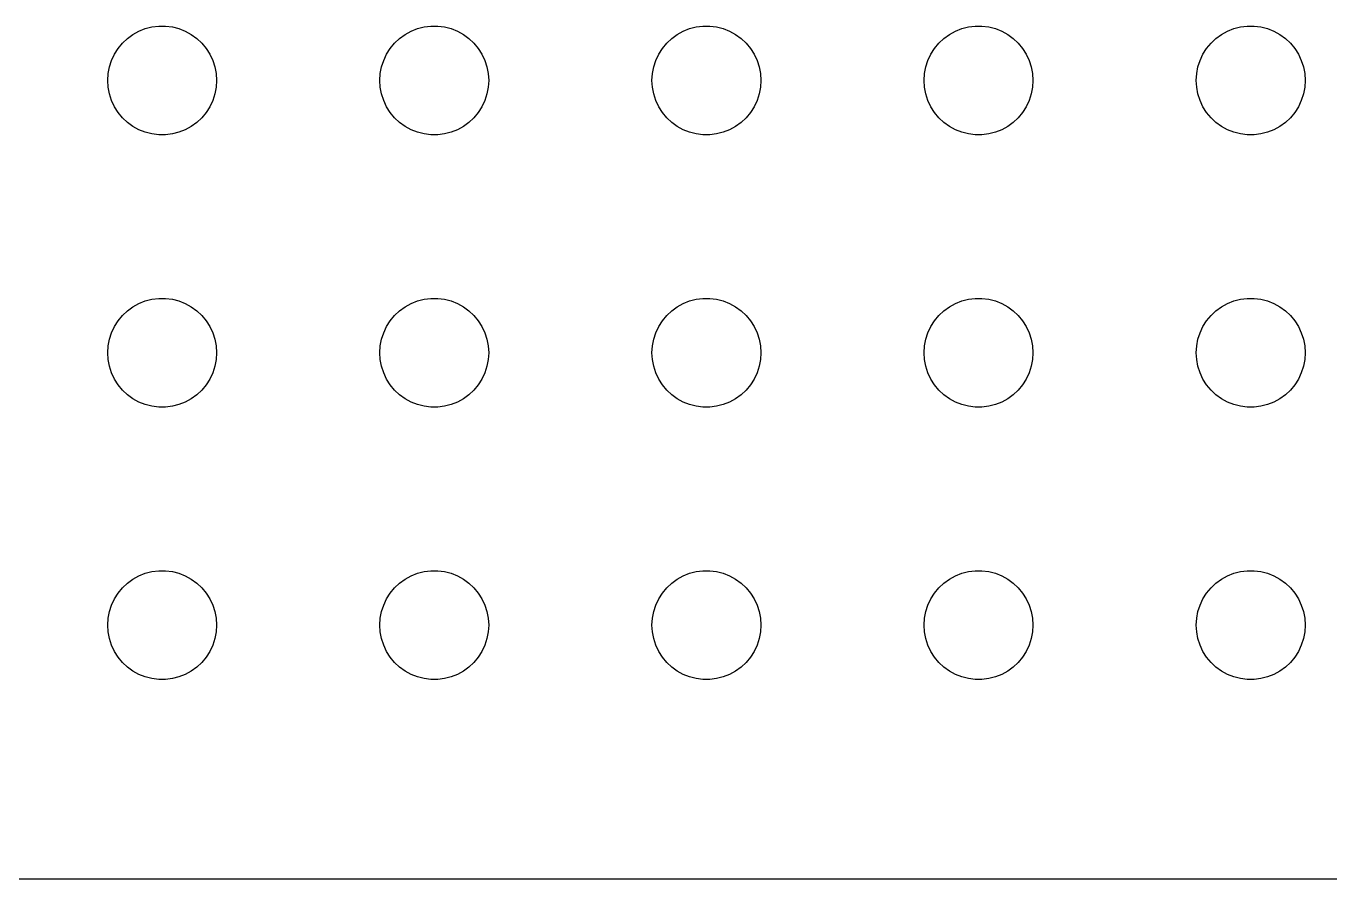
# Model space of a CAD drawing. Header units: metres. Extents: x -134 to 134, y 176 to 394.
# Drawn here: x -3.75 to 32.18, y 290.01 to 313.5 of the extents above; entities that cross this region are included whole.
import ezdxf

# ---------------------------------------------------------------- set-up
doc = ezdxf.new("R2010")
doc.units = ezdxf.units.M

msp = doc.modelspace()

# ---------------------------------------------------------------- linework, layer by layer
for p, q in [((-0.80373, 313.266), (-0.63866, 313.357)), ((-0.63866, 313.357), (-0.46352, 313.427)), ((-0.46352, 313.427), (-0.28107, 313.473)), ((-0.28107, 313.473), (-0.09418, 313.497)), ((-0.09418, 313.497), (0.09418, 313.497)), ((0.09418, 313.497), (0.28107, 313.473)), ((0.28107, 313.473), (0.46352, 313.427)), ((0.46352, 313.427), (0.63866, 313.357)), ((0.63866, 313.357), (0.80373, 313.266)), ((6.69626, 313.266), (6.86133, 313.357)), ((6.86133, 313.357), (7.03647, 313.427)), ((7.03647, 313.427), (7.21892, 313.473)), ((7.21892, 313.473), (7.40581, 313.497)), ((7.40581, 313.497), (7.59418, 313.497)), ((7.59418, 313.497), (7.78107, 313.473)), ((7.78107, 313.473), (7.96352, 313.427)), ((7.96352, 313.427), (8.13866, 313.357)), ((8.13866, 313.357), (8.30373, 313.266)), ((14.1963, 313.266), (14.3613, 313.357)), ((14.3613, 313.357), (14.5365, 313.427)), ((14.5365, 313.427), (14.7189, 313.473)), ((14.7189, 313.473), (14.9058, 313.497)), ((14.9058, 313.497), (15.0942, 313.497)), ((15.0942, 313.497), (15.2811, 313.473)), ((15.2811, 313.473), (15.4635, 313.427)), ((15.4635, 313.427), (15.6387, 313.357)), ((15.6387, 313.357), (15.8037, 313.266)), ((21.6963, 313.266), (21.8613, 313.357)), ((21.8613, 313.357), (22.0365, 313.427)), ((22.0365, 313.427), (22.2189, 313.473)), ((22.2189, 313.473), (22.4058, 313.497)), ((22.4058, 313.497), (22.5942, 313.497)), ((22.5942, 313.497), (22.7811, 313.473)), ((22.7811, 313.473), (22.9635, 313.427)), ((22.9635, 313.427), (23.1387, 313.357)), ((23.1387, 313.357), (23.3037, 313.266)), ((29.1963, 313.266), (29.3613, 313.357)), ((29.3613, 313.357), (29.5365, 313.427)), ((29.5365, 313.427), (29.7189, 313.473)), ((29.7189, 313.473), (29.9058, 313.497)), ((29.9058, 313.497), (30.0942, 313.497)), ((30.0942, 313.497), (30.2811, 313.473)), ((30.2811, 313.473), (30.4635, 313.427)), ((30.4635, 313.427), (30.6387, 313.357)), ((30.6387, 313.357), (30.8037, 313.266)), ((-1.21352, 312.882), (-1.09344, 313.027)), ((-1.09344, 313.027), (-0.95613, 313.156)), ((-0.95613, 313.156), (-0.80373, 313.266)), ((0.80373, 313.266), (0.95613, 313.156)), ((0.95613, 313.156), (1.09344, 313.027)), ((1.09344, 313.027), (1.21352, 312.882)), ((6.28647, 312.882), (6.40654, 313.027)), ((6.40654, 313.027), (6.54385, 313.156)), ((6.54385, 313.156), (6.69626, 313.266)), ((8.30373, 313.266), (8.45613, 313.156)), ((8.45613, 313.156), (8.59344, 313.027)), ((8.59344, 313.027), (8.71352, 312.882)), ((13.7865, 312.882), (13.9065, 313.027)), ((13.9065, 313.027), (14.0439, 313.156)), ((14.0439, 313.156), (14.1963, 313.266)), ((15.8037, 313.266), (15.9561, 313.156)), ((15.9561, 313.156), (16.0934, 313.027)), ((16.0934, 313.027), (16.2135, 312.882)), ((21.2865, 312.882), (21.4065, 313.027)), ((21.4065, 313.027), (21.5439, 313.156)), ((21.5439, 313.156), (21.6963, 313.266)), ((23.3037, 313.266), (23.4561, 313.156)), ((23.4561, 313.156), (23.5934, 313.027)), ((23.5934, 313.027), (23.7135, 312.882)), ((28.7865, 312.882), (28.9065, 313.027)), ((28.9065, 313.027), (29.0439, 313.156)), ((29.0439, 313.156), (29.1963, 313.266)), ((30.8037, 313.266), (30.9561, 313.156)), ((30.9561, 313.156), (31.0934, 313.027)), ((31.0934, 313.027), (31.2135, 312.882)), ((-1.39465, 312.552), (-1.31445, 312.723)), ((-1.31445, 312.723), (-1.21352, 312.882)), ((1.21352, 312.882), (1.31445, 312.723)), ((1.31445, 312.723), (1.39465, 312.552)), ((6.10533, 312.552), (6.18553, 312.723)), ((6.18553, 312.723), (6.28647, 312.882)), ((8.71352, 312.882), (8.81445, 312.723)), ((8.81445, 312.723), (8.89465, 312.552)), ((13.6053, 312.552), (13.6855, 312.723)), ((13.6855, 312.723), (13.7865, 312.882)), ((16.2135, 312.882), (16.3145, 312.723)), ((16.3145, 312.723), (16.3947, 312.552)), ((21.1053, 312.552), (21.1855, 312.723)), ((21.1855, 312.723), (21.2865, 312.882)), ((23.7135, 312.882), (23.8145, 312.723)), ((23.8145, 312.723), (23.8947, 312.552)), ((28.6053, 312.552), (28.6855, 312.723)), ((28.6855, 312.723), (28.7865, 312.882)), ((31.2135, 312.882), (31.3145, 312.723)), ((31.3145, 312.723), (31.3947, 312.552)), ((-1.48816, 312.188), (-1.45287, 312.373)), ((-1.45287, 312.373), (-1.39465, 312.552)), ((1.39465, 312.552), (1.45287, 312.373)), ((1.45287, 312.373), (1.48816, 312.188)), ((6.01183, 312.188), (6.04712, 312.373)), ((6.04712, 312.373), (6.10533, 312.552)), ((8.89465, 312.552), (8.95287, 312.373)), ((8.95287, 312.373), (8.98816, 312.188)), ((13.5118, 312.188), (13.5471, 312.373)), ((13.5471, 312.373), (13.6053, 312.552)), ((16.3947, 312.552), (16.4529, 312.373)), ((16.4529, 312.373), (16.4882, 312.188)), ((21.0118, 312.188), (21.0471, 312.373)), ((21.0471, 312.373), (21.1053, 312.552)), ((23.8947, 312.552), (23.9529, 312.373)), ((23.9529, 312.373), (23.9882, 312.188)), ((28.5118, 312.188), (28.5471, 312.373)), ((28.5471, 312.373), (28.6053, 312.552)), ((31.3947, 312.552), (31.4529, 312.373)), ((31.4529, 312.373), (31.4882, 312.188)), ((-1.5, 312), (-1.48816, 312.188)), ((-1.48816, 311.812), (-1.5, 312)), ((1.48816, 312.188), (1.5, 312)), ((1.5, 312), (1.48816, 311.812)), ((6, 312), (6.01183, 312.188)), ((6.01183, 311.812), (6, 312)), ((8.98816, 312.188), (9, 312)), ((9, 312), (8.98816, 311.812)), ((13.5, 312), (13.5118, 312.188)), ((13.5118, 311.812), (13.5, 312)), ((16.4882, 312.188), (16.5, 312)), ((16.5, 312), (16.4882, 311.812)), ((21, 312), (21.0118, 312.188)), ((21.0118, 311.812), (21, 312)), ((23.9882, 312.188), (24, 312)), ((24, 312), (23.9882, 311.812)), ((28.5, 312), (28.5118, 312.188)), ((28.5118, 311.812), (28.5, 312)), ((31.4882, 312.188), (31.5, 312)), ((31.5, 312), (31.4882, 311.812)), ((-1.45287, 311.627), (-1.48816, 311.812)), ((-1.39465, 311.448), (-1.45287, 311.627)), ((1.45287, 311.627), (1.39465, 311.448)), ((1.48816, 311.812), (1.45287, 311.627)), ((6.04712, 311.627), (6.01183, 311.812)), ((6.10533, 311.448), (6.04712, 311.627)), ((8.95287, 311.627), (8.89465, 311.448)), ((8.98816, 311.812), (8.95287, 311.627)), ((13.5471, 311.627), (13.5118, 311.812)), ((13.6053, 311.448), (13.5471, 311.627)), ((16.4529, 311.627), (16.3947, 311.448)), ((16.4882, 311.812), (16.4529, 311.627)), ((21.0471, 311.627), (21.0118, 311.812)), ((21.1053, 311.448), (21.0471, 311.627)), ((23.9529, 311.627), (23.8947, 311.448)), ((23.9882, 311.812), (23.9529, 311.627)), ((28.5471, 311.627), (28.5118, 311.812)), ((28.6053, 311.448), (28.5471, 311.627)), ((31.4529, 311.627), (31.3947, 311.448)), ((31.4882, 311.812), (31.4529, 311.627)), ((-1.31445, 311.277), (-1.39465, 311.448)), ((-1.21352, 311.118), (-1.31445, 311.277)), ((1.31445, 311.277), (1.21352, 311.118)), ((1.39465, 311.448), (1.31445, 311.277)), ((6.18553, 311.277), (6.10533, 311.448)), ((6.28647, 311.118), (6.18553, 311.277)), ((8.81445, 311.277), (8.71352, 311.118)), ((8.89465, 311.448), (8.81445, 311.277)), ((13.6855, 311.277), (13.6053, 311.448)), ((13.7865, 311.118), (13.6855, 311.277)), ((16.3145, 311.277), (16.2135, 311.118)), ((16.3947, 311.448), (16.3145, 311.277)), ((21.1855, 311.277), (21.1053, 311.448)), ((21.2865, 311.118), (21.1855, 311.277)), ((23.8145, 311.277), (23.7135, 311.118)), ((23.8947, 311.448), (23.8145, 311.277)), ((28.6855, 311.277), (28.6053, 311.448)), ((28.7865, 311.118), (28.6855, 311.277)), ((31.3145, 311.277), (31.2135, 311.118)), ((31.3947, 311.448), (31.3145, 311.277)), ((-1.09344, 310.973), (-1.21352, 311.118)), ((-0.95613, 310.844), (-1.09344, 310.973)), ((-0.80373, 310.734), (-0.95613, 310.844)), ((0.95613, 310.844), (0.80373, 310.734)), ((1.09344, 310.973), (0.95613, 310.844)), ((1.21352, 311.118), (1.09344, 310.973)), ((6.40654, 310.973), (6.28647, 311.118)), ((6.54385, 310.844), (6.40654, 310.973)), ((6.69626, 310.734), (6.54385, 310.844)), ((8.45613, 310.844), (8.30373, 310.734)), ((8.59344, 310.973), (8.45613, 310.844)), ((8.71352, 311.118), (8.59344, 310.973)), ((13.9065, 310.973), (13.7865, 311.118)), ((14.0439, 310.844), (13.9065, 310.973)), ((14.1963, 310.734), (14.0439, 310.844)), ((15.9561, 310.844), (15.8037, 310.734)), ((16.0934, 310.973), (15.9561, 310.844)), ((16.2135, 311.118), (16.0934, 310.973)), ((21.4065, 310.973), (21.2865, 311.118)), ((21.5439, 310.844), (21.4065, 310.973)), ((21.6963, 310.734), (21.5439, 310.844)), ((23.4561, 310.844), (23.3037, 310.734)), ((23.5934, 310.973), (23.4561, 310.844)), ((23.7135, 311.118), (23.5934, 310.973)), ((28.9065, 310.973), (28.7865, 311.118)), ((29.0439, 310.844), (28.9065, 310.973)), ((29.1963, 310.734), (29.0439, 310.844)), ((30.9561, 310.844), (30.8037, 310.734)), ((31.0934, 310.973), (30.9561, 310.844)), ((31.2135, 311.118), (31.0934, 310.973)), ((-0.63866, 310.643), (-0.80373, 310.734)), ((-0.46352, 310.573), (-0.63866, 310.643)), ((-0.28107, 310.527), (-0.46352, 310.573)), ((-0.09418, 310.503), (-0.28107, 310.527)), ((0.09418, 310.503), (-0.09418, 310.503)), ((0.28107, 310.527), (0.09418, 310.503)), ((0.46352, 310.573), (0.28107, 310.527)), ((0.63866, 310.643), (0.46352, 310.573)), ((0.80373, 310.734), (0.63866, 310.643)), ((6.86133, 310.643), (6.69626, 310.734)), ((7.03647, 310.573), (6.86133, 310.643)), ((7.21892, 310.527), (7.03647, 310.573)), ((7.40581, 310.503), (7.21892, 310.527)), ((7.59418, 310.503), (7.40581, 310.503)), ((7.78107, 310.527), (7.59418, 310.503)), ((7.96352, 310.573), (7.78107, 310.527)), ((8.13866, 310.643), (7.96352, 310.573)), ((8.30373, 310.734), (8.13866, 310.643)), ((14.3613, 310.643), (14.1963, 310.734)), ((14.5365, 310.573), (14.3613, 310.643)), ((14.7189, 310.527), (14.5365, 310.573)), ((14.9058, 310.503), (14.7189, 310.527)), ((15.0942, 310.503), (14.9058, 310.503)), ((15.2811, 310.527), (15.0942, 310.503)), ((15.4635, 310.573), (15.2811, 310.527)), ((15.6387, 310.643), (15.4635, 310.573)), ((15.8037, 310.734), (15.6387, 310.643)), ((21.8613, 310.643), (21.6963, 310.734)), ((22.0365, 310.573), (21.8613, 310.643)), ((22.2189, 310.527), (22.0365, 310.573)), ((22.4058, 310.503), (22.2189, 310.527)), ((22.5942, 310.503), (22.4058, 310.503)), ((22.7811, 310.527), (22.5942, 310.503)), ((22.9635, 310.573), (22.7811, 310.527)), ((23.1387, 310.643), (22.9635, 310.573)), ((23.3037, 310.734), (23.1387, 310.643)), ((29.3613, 310.643), (29.1963, 310.734)), ((29.5365, 310.573), (29.3613, 310.643)), ((29.7189, 310.527), (29.5365, 310.573)), ((29.9058, 310.503), (29.7189, 310.527)), ((30.0942, 310.503), (29.9058, 310.503)), ((30.2811, 310.527), (30.0942, 310.503)), ((30.4635, 310.573), (30.2811, 310.527)), ((30.6387, 310.643), (30.4635, 310.573)), ((30.8037, 310.734), (30.6387, 310.643)), ((-0.80373, 305.766), (-0.63866, 305.857)), ((-0.63866, 305.857), (-0.46352, 305.927)), ((-0.46352, 305.927), (-0.28107, 305.973)), ((-0.28107, 305.973), (-0.09418, 305.997)), ((-0.09418, 305.997), (0.09418, 305.997)), ((0.09418, 305.997), (0.28107, 305.973)), ((0.28107, 305.973), (0.46352, 305.927)), ((0.46352, 305.927), (0.63866, 305.857)), ((0.63866, 305.857), (0.80373, 305.766)), ((6.69626, 305.766), (6.86133, 305.857)), ((6.86133, 305.857), (7.03647, 305.927)), ((7.03647, 305.927), (7.21892, 305.973)), ((7.21892, 305.973), (7.40581, 305.997)), ((7.40581, 305.997), (7.59418, 305.997)), ((7.59418, 305.997), (7.78107, 305.973)), ((7.78107, 305.973), (7.96352, 305.927)), ((7.96352, 305.927), (8.13866, 305.857)), ((8.13866, 305.857), (8.30373, 305.766)), ((14.1963, 305.766), (14.3613, 305.857)), ((14.3613, 305.857), (14.5365, 305.927)), ((14.5365, 305.927), (14.7189, 305.973)), ((14.7189, 305.973), (14.9058, 305.997)), ((14.9058, 305.997), (15.0942, 305.997)), ((15.0942, 305.997), (15.2811, 305.973)), ((15.2811, 305.973), (15.4635, 305.927)), ((15.4635, 305.927), (15.6387, 305.857)), ((15.6387, 305.857), (15.8037, 305.766)), ((21.6963, 305.766), (21.8613, 305.857)), ((21.8613, 305.857), (22.0365, 305.927)), ((22.0365, 305.927), (22.2189, 305.973)), ((22.2189, 305.973), (22.4058, 305.997)), ((22.4058, 305.997), (22.5942, 305.997)), ((22.5942, 305.997), (22.7811, 305.973)), ((22.7811, 305.973), (22.9635, 305.927)), ((22.9635, 305.927), (23.1387, 305.857)), ((23.1387, 305.857), (23.3037, 305.766)), ((29.1963, 305.766), (29.3613, 305.857)), ((29.3613, 305.857), (29.5365, 305.927)), ((29.5365, 305.927), (29.7189, 305.973)), ((29.7189, 305.973), (29.9058, 305.997)), ((29.9058, 305.997), (30.0942, 305.997)), ((30.0942, 305.997), (30.2811, 305.973)), ((30.2811, 305.973), (30.4635, 305.927)), ((30.4635, 305.927), (30.6387, 305.857)), ((30.6387, 305.857), (30.8037, 305.766)), ((-1.21352, 305.382), (-1.09344, 305.527)), ((-1.09344, 305.527), (-0.95613, 305.656)), ((-0.95613, 305.656), (-0.80373, 305.766)), ((0.80373, 305.766), (0.95613, 305.656)), ((0.95613, 305.656), (1.09344, 305.527)), ((1.09344, 305.527), (1.21352, 305.382)), ((6.28647, 305.382), (6.40654, 305.527)), ((6.40654, 305.527), (6.54385, 305.656)), ((6.54385, 305.656), (6.69626, 305.766)), ((8.30373, 305.766), (8.45613, 305.656)), ((8.45613, 305.656), (8.59344, 305.527)), ((8.59344, 305.527), (8.71352, 305.382)), ((13.7865, 305.382), (13.9065, 305.527)), ((13.9065, 305.527), (14.0439, 305.656)), ((14.0439, 305.656), (14.1963, 305.766)), ((15.8037, 305.766), (15.9561, 305.656)), ((15.9561, 305.656), (16.0934, 305.527)), ((16.0934, 305.527), (16.2135, 305.382)), ((21.2865, 305.382), (21.4065, 305.527)), ((21.4065, 305.527), (21.5439, 305.656)), ((21.5439, 305.656), (21.6963, 305.766)), ((23.3037, 305.766), (23.4561, 305.656)), ((23.4561, 305.656), (23.5934, 305.527)), ((23.5934, 305.527), (23.7135, 305.382)), ((28.7865, 305.382), (28.9065, 305.527)), ((28.9065, 305.527), (29.0439, 305.656)), ((29.0439, 305.656), (29.1963, 305.766)), ((30.8037, 305.766), (30.9561, 305.656)), ((30.9561, 305.656), (31.0934, 305.527)), ((31.0934, 305.527), (31.2135, 305.382)), ((-1.39465, 305.052), (-1.31445, 305.223)), ((-1.31445, 305.223), (-1.21352, 305.382)), ((1.21352, 305.382), (1.31445, 305.223)), ((1.31445, 305.223), (1.39465, 305.052)), ((6.10533, 305.052), (6.18553, 305.223)), ((6.18553, 305.223), (6.28647, 305.382)), ((8.71352, 305.382), (8.81445, 305.223)), ((8.81445, 305.223), (8.89465, 305.052)), ((13.6053, 305.052), (13.6855, 305.223)), ((13.6855, 305.223), (13.7865, 305.382)), ((16.2135, 305.382), (16.3145, 305.223)), ((16.3145, 305.223), (16.3947, 305.052)), ((21.1053, 305.052), (21.1855, 305.223)), ((21.1855, 305.223), (21.2865, 305.382)), ((23.7135, 305.382), (23.8145, 305.223)), ((23.8145, 305.223), (23.8947, 305.052)), ((28.6053, 305.052), (28.6855, 305.223)), ((28.6855, 305.223), (28.7865, 305.382)), ((31.2135, 305.382), (31.3145, 305.223)), ((31.3145, 305.223), (31.3947, 305.052)), ((-1.48816, 304.688), (-1.45287, 304.873)), ((-1.45287, 304.873), (-1.39465, 305.052)), ((1.39465, 305.052), (1.45287, 304.873)), ((1.45287, 304.873), (1.48816, 304.688)), ((6.01183, 304.688), (6.04712, 304.873)), ((6.04712, 304.873), (6.10533, 305.052)), ((8.89465, 305.052), (8.95287, 304.873)), ((8.95287, 304.873), (8.98816, 304.688)), ((13.5118, 304.688), (13.5471, 304.873)), ((13.5471, 304.873), (13.6053, 305.052)), ((16.3947, 305.052), (16.4529, 304.873)), ((16.4529, 304.873), (16.4882, 304.688)), ((21.0118, 304.688), (21.0471, 304.873)), ((21.0471, 304.873), (21.1053, 305.052)), ((23.8947, 305.052), (23.9529, 304.873)), ((23.9529, 304.873), (23.9882, 304.688)), ((28.5118, 304.688), (28.5471, 304.873)), ((28.5471, 304.873), (28.6053, 305.052)), ((31.3947, 305.052), (31.4529, 304.873)), ((31.4529, 304.873), (31.4882, 304.688)), ((-1.5, 304.5), (-1.48816, 304.688)), ((-1.48816, 304.312), (-1.5, 304.5)), ((1.48816, 304.688), (1.5, 304.5)), ((1.5, 304.5), (1.48816, 304.312)), ((6, 304.5), (6.01183, 304.688)), ((6.01183, 304.312), (6, 304.5)), ((8.98816, 304.688), (9, 304.5)), ((9, 304.5), (8.98816, 304.312)), ((13.5, 304.5), (13.5118, 304.688)), ((13.5118, 304.312), (13.5, 304.5)), ((16.4882, 304.688), (16.5, 304.5)), ((16.5, 304.5), (16.4882, 304.312)), ((21, 304.5), (21.0118, 304.688)), ((21.0118, 304.312), (21, 304.5)), ((23.9882, 304.688), (24, 304.5)), ((24, 304.5), (23.9882, 304.312)), ((28.5, 304.5), (28.5118, 304.688)), ((28.5118, 304.312), (28.5, 304.5)), ((31.4882, 304.688), (31.5, 304.5)), ((31.5, 304.5), (31.4882, 304.312)), ((-1.45287, 304.127), (-1.48816, 304.312)), ((-1.39465, 303.948), (-1.45287, 304.127)), ((1.45287, 304.127), (1.39465, 303.948)), ((1.48816, 304.312), (1.45287, 304.127)), ((6.04712, 304.127), (6.01183, 304.312)), ((6.10533, 303.948), (6.04712, 304.127)), ((8.95287, 304.127), (8.89465, 303.948)), ((8.98816, 304.312), (8.95287, 304.127)), ((13.5471, 304.127), (13.5118, 304.312)), ((13.6053, 303.948), (13.5471, 304.127)), ((16.4529, 304.127), (16.3947, 303.948)), ((16.4882, 304.312), (16.4529, 304.127)), ((21.0471, 304.127), (21.0118, 304.312)), ((21.1053, 303.948), (21.0471, 304.127)), ((23.9529, 304.127), (23.8947, 303.948)), ((23.9882, 304.312), (23.9529, 304.127)), ((28.5471, 304.127), (28.5118, 304.312)), ((28.6053, 303.948), (28.5471, 304.127)), ((31.4529, 304.127), (31.3947, 303.948)), ((31.4882, 304.312), (31.4529, 304.127)), ((-1.31445, 303.777), (-1.39465, 303.948)), ((-1.21352, 303.618), (-1.31445, 303.777)), ((1.31445, 303.777), (1.21352, 303.618)), ((1.39465, 303.948), (1.31445, 303.777)), ((6.18553, 303.777), (6.10533, 303.948)), ((6.28647, 303.618), (6.18553, 303.777)), ((8.81445, 303.777), (8.71352, 303.618)), ((8.89465, 303.948), (8.81445, 303.777)), ((13.6855, 303.777), (13.6053, 303.948)), ((13.7865, 303.618), (13.6855, 303.777)), ((16.3145, 303.777), (16.2135, 303.618)), ((16.3947, 303.948), (16.3145, 303.777)), ((21.1855, 303.777), (21.1053, 303.948)), ((21.2865, 303.618), (21.1855, 303.777)), ((23.8145, 303.777), (23.7135, 303.618)), ((23.8947, 303.948), (23.8145, 303.777)), ((28.6855, 303.777), (28.6053, 303.948)), ((28.7865, 303.618), (28.6855, 303.777)), ((31.3145, 303.777), (31.2135, 303.618)), ((31.3947, 303.948), (31.3145, 303.777)), ((-1.09344, 303.473), (-1.21352, 303.618)), ((-0.95613, 303.344), (-1.09344, 303.473)), ((-0.80373, 303.234), (-0.95613, 303.344)), ((0.95613, 303.344), (0.80373, 303.234)), ((1.09344, 303.473), (0.95613, 303.344)), ((1.21352, 303.618), (1.09344, 303.473)), ((6.40654, 303.473), (6.28647, 303.618)), ((6.54385, 303.344), (6.40654, 303.473)), ((6.69626, 303.234), (6.54385, 303.344)), ((8.45613, 303.344), (8.30373, 303.234)), ((8.59344, 303.473), (8.45613, 303.344)), ((8.71352, 303.618), (8.59344, 303.473)), ((13.9065, 303.473), (13.7865, 303.618)), ((14.0439, 303.344), (13.9065, 303.473)), ((14.1963, 303.234), (14.0439, 303.344)), ((15.9561, 303.344), (15.8037, 303.234)), ((16.0934, 303.473), (15.9561, 303.344)), ((16.2135, 303.618), (16.0934, 303.473)), ((21.4065, 303.473), (21.2865, 303.618)), ((21.5439, 303.344), (21.4065, 303.473)), ((21.6963, 303.234), (21.5439, 303.344)), ((23.4561, 303.344), (23.3037, 303.234)), ((23.5934, 303.473), (23.4561, 303.344)), ((23.7135, 303.618), (23.5934, 303.473)), ((28.9065, 303.473), (28.7865, 303.618)), ((29.0439, 303.344), (28.9065, 303.473)), ((29.1963, 303.234), (29.0439, 303.344)), ((30.9561, 303.344), (30.8037, 303.234)), ((31.0934, 303.473), (30.9561, 303.344)), ((31.2135, 303.618), (31.0934, 303.473)), ((-0.63866, 303.143), (-0.80373, 303.234)), ((-0.46352, 303.073), (-0.63866, 303.143)), ((-0.28107, 303.027), (-0.46352, 303.073)), ((-0.09418, 303.003), (-0.28107, 303.027)), ((0.09418, 303.003), (-0.09418, 303.003)), ((0.28107, 303.027), (0.09418, 303.003)), ((0.46352, 303.073), (0.28107, 303.027)), ((0.63866, 303.143), (0.46352, 303.073)), ((0.80373, 303.234), (0.63866, 303.143)), ((6.86133, 303.143), (6.69626, 303.234)), ((7.03647, 303.073), (6.86133, 303.143)), ((7.21892, 303.027), (7.03647, 303.073)), ((7.40581, 303.003), (7.21892, 303.027)), ((7.59418, 303.003), (7.40581, 303.003)), ((7.78107, 303.027), (7.59418, 303.003)), ((7.96352, 303.073), (7.78107, 303.027)), ((8.13866, 303.143), (7.96352, 303.073)), ((8.30373, 303.234), (8.13866, 303.143)), ((14.3613, 303.143), (14.1963, 303.234)), ((14.5365, 303.073), (14.3613, 303.143)), ((14.7189, 303.027), (14.5365, 303.073)), ((14.9058, 303.003), (14.7189, 303.027)), ((15.0942, 303.003), (14.9058, 303.003)), ((15.2811, 303.027), (15.0942, 303.003)), ((15.4635, 303.073), (15.2811, 303.027)), ((15.6387, 303.143), (15.4635, 303.073)), ((15.8037, 303.234), (15.6387, 303.143)), ((21.8613, 303.143), (21.6963, 303.234)), ((22.0365, 303.073), (21.8613, 303.143)), ((22.2189, 303.027), (22.0365, 303.073)), ((22.4058, 303.003), (22.2189, 303.027)), ((22.5942, 303.003), (22.4058, 303.003)), ((22.7811, 303.027), (22.5942, 303.003)), ((22.9635, 303.073), (22.7811, 303.027)), ((23.1387, 303.143), (22.9635, 303.073)), ((23.3037, 303.234), (23.1387, 303.143)), ((29.3613, 303.143), (29.1963, 303.234)), ((29.5365, 303.073), (29.3613, 303.143)), ((29.7189, 303.027), (29.5365, 303.073)), ((29.9058, 303.003), (29.7189, 303.027)), ((30.0942, 303.003), (29.9058, 303.003)), ((30.2811, 303.027), (30.0942, 303.003)), ((30.4635, 303.073), (30.2811, 303.027)), ((30.6387, 303.143), (30.4635, 303.073)), ((30.8037, 303.234), (30.6387, 303.143)), ((-0.95613, 298.156), (-0.80373, 298.266)), ((-0.80373, 298.266), (-0.63866, 298.357)), ((-0.63866, 298.357), (-0.46352, 298.427)), ((-0.46352, 298.427), (-0.28107, 298.473)), ((-0.28107, 298.473), (-0.09418, 298.497)), ((-0.09418, 298.497), (0.09418, 298.497)), ((0.09418, 298.497), (0.28107, 298.473)), ((0.28107, 298.473), (0.46352, 298.427)), ((0.46352, 298.427), (0.63866, 298.357)), ((0.63866, 298.357), (0.80373, 298.266)), ((0.80373, 298.266), (0.95613, 298.156)), ((6.54385, 298.156), (6.69626, 298.266)), ((6.69626, 298.266), (6.86133, 298.357)), ((6.86133, 298.357), (7.03647, 298.427)), ((7.03647, 298.427), (7.21892, 298.473)), ((7.21892, 298.473), (7.40581, 298.497)), ((7.40581, 298.497), (7.59418, 298.497)), ((7.59418, 298.497), (7.78107, 298.473)), ((7.78107, 298.473), (7.96352, 298.427)), ((7.96352, 298.427), (8.13866, 298.357)), ((8.13866, 298.357), (8.30373, 298.266)), ((8.30373, 298.266), (8.45613, 298.156)), ((14.0439, 298.156), (14.1963, 298.266)), ((14.1963, 298.266), (14.3613, 298.357)), ((14.3613, 298.357), (14.5365, 298.427)), ((14.5365, 298.427), (14.7189, 298.473)), ((14.7189, 298.473), (14.9058, 298.497)), ((14.9058, 298.497), (15.0942, 298.497)), ((15.0942, 298.497), (15.2811, 298.473)), ((15.2811, 298.473), (15.4635, 298.427)), ((15.4635, 298.427), (15.6387, 298.357)), ((15.6387, 298.357), (15.8037, 298.266)), ((15.8037, 298.266), (15.9561, 298.156)), ((21.5439, 298.156), (21.6963, 298.266)), ((21.6963, 298.266), (21.8613, 298.357)), ((21.8613, 298.357), (22.0365, 298.427)), ((22.0365, 298.427), (22.2189, 298.473)), ((22.2189, 298.473), (22.4058, 298.497)), ((22.4058, 298.497), (22.5942, 298.497)), ((22.5942, 298.497), (22.7811, 298.473)), ((22.7811, 298.473), (22.9635, 298.427)), ((22.9635, 298.427), (23.1387, 298.357)), ((23.1387, 298.357), (23.3037, 298.266)), ((23.3037, 298.266), (23.4561, 298.156)), ((29.0439, 298.156), (29.1963, 298.266)), ((29.1963, 298.266), (29.3613, 298.357)), ((29.3613, 298.357), (29.5365, 298.427)), ((29.5365, 298.427), (29.7189, 298.473)), ((29.7189, 298.473), (29.9058, 298.497)), ((29.9058, 298.497), (30.0942, 298.497)), ((30.0942, 298.497), (30.2811, 298.473)), ((30.2811, 298.473), (30.4635, 298.427)), ((30.4635, 298.427), (30.6387, 298.357)), ((30.6387, 298.357), (30.8037, 298.266)), ((30.8037, 298.266), (30.9561, 298.156)), ((-1.21352, 297.882), (-1.09344, 298.027)), ((-1.09344, 298.027), (-0.95613, 298.156)), ((0.95613, 298.156), (1.09344, 298.027)), ((1.09344, 298.027), (1.21352, 297.882)), ((6.28647, 297.882), (6.40654, 298.027)), ((6.40654, 298.027), (6.54385, 298.156)), ((8.45613, 298.156), (8.59344, 298.027)), ((8.59344, 298.027), (8.71352, 297.882)), ((13.7865, 297.882), (13.9065, 298.027)), ((13.9065, 298.027), (14.0439, 298.156)), ((15.9561, 298.156), (16.0934, 298.027)), ((16.0934, 298.027), (16.2135, 297.882)), ((21.2865, 297.882), (21.4065, 298.027)), ((21.4065, 298.027), (21.5439, 298.156)), ((23.4561, 298.156), (23.5934, 298.027)), ((23.5934, 298.027), (23.7135, 297.882)), ((28.7865, 297.882), (28.9065, 298.027)), ((28.9065, 298.027), (29.0439, 298.156)), ((30.9561, 298.156), (31.0934, 298.027)), ((31.0934, 298.027), (31.2135, 297.882)), ((-1.45287, 297.373), (-1.39465, 297.552)), ((-1.39465, 297.552), (-1.31445, 297.723)), ((-1.31445, 297.723), (-1.21352, 297.882)), ((1.21352, 297.882), (1.31445, 297.723)), ((1.31445, 297.723), (1.39465, 297.552)), ((1.39465, 297.552), (1.45287, 297.373)), ((6.04712, 297.373), (6.10533, 297.552)), ((6.10533, 297.552), (6.18553, 297.723)), ((6.18553, 297.723), (6.28647, 297.882)), ((8.71352, 297.882), (8.81445, 297.723)), ((8.81445, 297.723), (8.89465, 297.552)), ((8.89465, 297.552), (8.95287, 297.373)), ((13.5471, 297.373), (13.6053, 297.552)), ((13.6053, 297.552), (13.6855, 297.723)), ((13.6855, 297.723), (13.7865, 297.882)), ((16.2135, 297.882), (16.3145, 297.723)), ((16.3145, 297.723), (16.3947, 297.552)), ((16.3947, 297.552), (16.4529, 297.373)), ((21.0471, 297.373), (21.1053, 297.552)), ((21.1053, 297.552), (21.1855, 297.723)), ((21.1855, 297.723), (21.2865, 297.882)), ((23.7135, 297.882), (23.8145, 297.723)), ((23.8145, 297.723), (23.8947, 297.552)), ((23.8947, 297.552), (23.9529, 297.373)), ((28.5471, 297.373), (28.6053, 297.552)), ((28.6053, 297.552), (28.6855, 297.723)), ((28.6855, 297.723), (28.7865, 297.882)), ((31.2135, 297.882), (31.3145, 297.723)), ((31.3145, 297.723), (31.3947, 297.552)), ((31.3947, 297.552), (31.4529, 297.373)), ((-1.5, 297), (-1.48816, 297.188)), ((-1.48816, 297.188), (-1.45287, 297.373)), ((1.45287, 297.373), (1.48816, 297.188)), ((1.48816, 297.188), (1.5, 297)), ((6, 297), (6.01183, 297.188)), ((6.01183, 297.188), (6.04712, 297.373)), ((8.95287, 297.373), (8.98816, 297.188)), ((8.98816, 297.188), (9, 297)), ((13.5, 297), (13.5118, 297.188)), ((13.5118, 297.188), (13.5471, 297.373)), ((16.4529, 297.373), (16.4882, 297.188)), ((16.4882, 297.188), (16.5, 297)), ((21, 297), (21.0118, 297.188)), ((21.0118, 297.188), (21.0471, 297.373)), ((23.9529, 297.373), (23.9882, 297.188)), ((23.9882, 297.188), (24, 297)), ((28.5, 297), (28.5118, 297.188)), ((28.5118, 297.188), (28.5471, 297.373)), ((31.4529, 297.373), (31.4882, 297.188)), ((31.4882, 297.188), (31.5, 297)), ((-1.48816, 296.812), (-1.5, 297)), ((1.5, 297), (1.48816, 296.812)), ((6.01183, 296.812), (6, 297)), ((9, 297), (8.98816, 296.812)), ((13.5118, 296.812), (13.5, 297)), ((16.5, 297), (16.4882, 296.812)), ((21.0118, 296.812), (21, 297)), ((24, 297), (23.9882, 296.812)), ((28.5118, 296.812), (28.5, 297)), ((31.5, 297), (31.4882, 296.812)), ((-1.45287, 296.627), (-1.48816, 296.812)), ((-1.39465, 296.448), (-1.45287, 296.627)), ((1.45287, 296.627), (1.39465, 296.448)), ((1.48816, 296.812), (1.45287, 296.627)), ((6.04712, 296.627), (6.01183, 296.812)), ((6.10533, 296.448), (6.04712, 296.627)), ((8.95287, 296.627), (8.89465, 296.448)), ((8.98816, 296.812), (8.95287, 296.627)), ((13.5471, 296.627), (13.5118, 296.812)), ((13.6053, 296.448), (13.5471, 296.627)), ((16.4529, 296.627), (16.3947, 296.448)), ((16.4882, 296.812), (16.4529, 296.627)), ((21.0471, 296.627), (21.0118, 296.812)), ((21.1053, 296.448), (21.0471, 296.627)), ((23.9529, 296.627), (23.8947, 296.448)), ((23.9882, 296.812), (23.9529, 296.627)), ((28.5471, 296.627), (28.5118, 296.812)), ((28.6053, 296.448), (28.5471, 296.627)), ((31.4529, 296.627), (31.3947, 296.448)), ((31.4882, 296.812), (31.4529, 296.627)), ((-1.31445, 296.277), (-1.39465, 296.448)), ((-1.21352, 296.118), (-1.31445, 296.277)), ((-1.09344, 295.973), (-1.21352, 296.118)), ((1.21352, 296.118), (1.09344, 295.973)), ((1.31445, 296.277), (1.21352, 296.118)), ((1.39465, 296.448), (1.31445, 296.277)), ((6.18553, 296.277), (6.10533, 296.448)), ((6.28647, 296.118), (6.18553, 296.277)), ((6.40654, 295.973), (6.28647, 296.118)), ((8.71352, 296.118), (8.59344, 295.973)), ((8.81445, 296.277), (8.71352, 296.118)), ((8.89465, 296.448), (8.81445, 296.277)), ((13.6855, 296.277), (13.6053, 296.448)), ((13.7865, 296.118), (13.6855, 296.277)), ((13.9065, 295.973), (13.7865, 296.118)), ((16.2135, 296.118), (16.0934, 295.973)), ((16.3145, 296.277), (16.2135, 296.118)), ((16.3947, 296.448), (16.3145, 296.277)), ((21.1855, 296.277), (21.1053, 296.448)), ((21.2865, 296.118), (21.1855, 296.277)), ((21.4065, 295.973), (21.2865, 296.118)), ((23.7135, 296.118), (23.5934, 295.973)), ((23.8145, 296.277), (23.7135, 296.118)), ((23.8947, 296.448), (23.8145, 296.277)), ((28.6855, 296.277), (28.6053, 296.448)), ((28.7865, 296.118), (28.6855, 296.277)), ((28.9065, 295.973), (28.7865, 296.118)), ((31.2135, 296.118), (31.0934, 295.973)), ((31.3145, 296.277), (31.2135, 296.118)), ((31.3947, 296.448), (31.3145, 296.277)), ((-0.95613, 295.844), (-1.09344, 295.973)), ((-0.80373, 295.734), (-0.95613, 295.844)), ((0.95613, 295.844), (0.80373, 295.734)), ((1.09344, 295.973), (0.95613, 295.844)), ((6.54385, 295.844), (6.40654, 295.973)), ((6.69626, 295.734), (6.54385, 295.844)), ((8.45613, 295.844), (8.30373, 295.734)), ((8.59344, 295.973), (8.45613, 295.844)), ((14.0439, 295.844), (13.9065, 295.973)), ((14.1963, 295.734), (14.0439, 295.844)), ((15.9561, 295.844), (15.8037, 295.734)), ((16.0934, 295.973), (15.9561, 295.844)), ((21.5439, 295.844), (21.4065, 295.973)), ((21.6963, 295.734), (21.5439, 295.844)), ((23.4561, 295.844), (23.3037, 295.734)), ((23.5934, 295.973), (23.4561, 295.844)), ((29.0439, 295.844), (28.9065, 295.973)), ((29.1963, 295.734), (29.0439, 295.844)), ((30.9561, 295.844), (30.8037, 295.734)), ((31.0934, 295.973), (30.9561, 295.844)), ((-0.63866, 295.643), (-0.80373, 295.734)), ((-0.46352, 295.573), (-0.63866, 295.643)), ((-0.28107, 295.527), (-0.46352, 295.573)), ((-0.09418, 295.503), (-0.28107, 295.527)), ((0.09418, 295.503), (-0.09418, 295.503)), ((0.28107, 295.527), (0.09418, 295.503)), ((0.46352, 295.573), (0.28107, 295.527)), ((0.63866, 295.643), (0.46352, 295.573)), ((0.80373, 295.734), (0.63866, 295.643)), ((6.86133, 295.643), (6.69626, 295.734)), ((7.03647, 295.573), (6.86133, 295.643)), ((7.21892, 295.527), (7.03647, 295.573)), ((7.40581, 295.503), (7.21892, 295.527)), ((7.59418, 295.503), (7.40581, 295.503)), ((7.78107, 295.527), (7.59418, 295.503)), ((7.96352, 295.573), (7.78107, 295.527)), ((8.13866, 295.643), (7.96352, 295.573)), ((8.30373, 295.734), (8.13866, 295.643)), ((14.3613, 295.643), (14.1963, 295.734)), ((14.5365, 295.573), (14.3613, 295.643)), ((14.7189, 295.527), (14.5365, 295.573)), ((14.9058, 295.503), (14.7189, 295.527)), ((15.0942, 295.503), (14.9058, 295.503)), ((15.2811, 295.527), (15.0942, 295.503)), ((15.4635, 295.573), (15.2811, 295.527)), ((15.6387, 295.643), (15.4635, 295.573)), ((15.8037, 295.734), (15.6387, 295.643)), ((21.8613, 295.643), (21.6963, 295.734)), ((22.0365, 295.573), (21.8613, 295.643)), ((22.2189, 295.527), (22.0365, 295.573)), ((22.4058, 295.503), (22.2189, 295.527)), ((22.5942, 295.503), (22.4058, 295.503)), ((22.7811, 295.527), (22.5942, 295.503)), ((22.9635, 295.573), (22.7811, 295.527)), ((23.1387, 295.643), (22.9635, 295.573)), ((23.3037, 295.734), (23.1387, 295.643)), ((29.3613, 295.643), (29.1963, 295.734)), ((29.5365, 295.573), (29.3613, 295.643)), ((29.7189, 295.527), (29.5365, 295.573)), ((29.9058, 295.503), (29.7189, 295.527)), ((30.0942, 295.503), (29.9058, 295.503)), ((30.2811, 295.527), (30.0942, 295.503)), ((30.4635, 295.573), (30.2811, 295.527)), ((30.6387, 295.643), (30.4635, 295.573)), ((30.8037, 295.734), (30.6387, 295.643)), ((-129.814, 290.01), (129.814, 290.01))]:
    msp.add_line(p, q)

doc.saveas('drawing.dxf')
